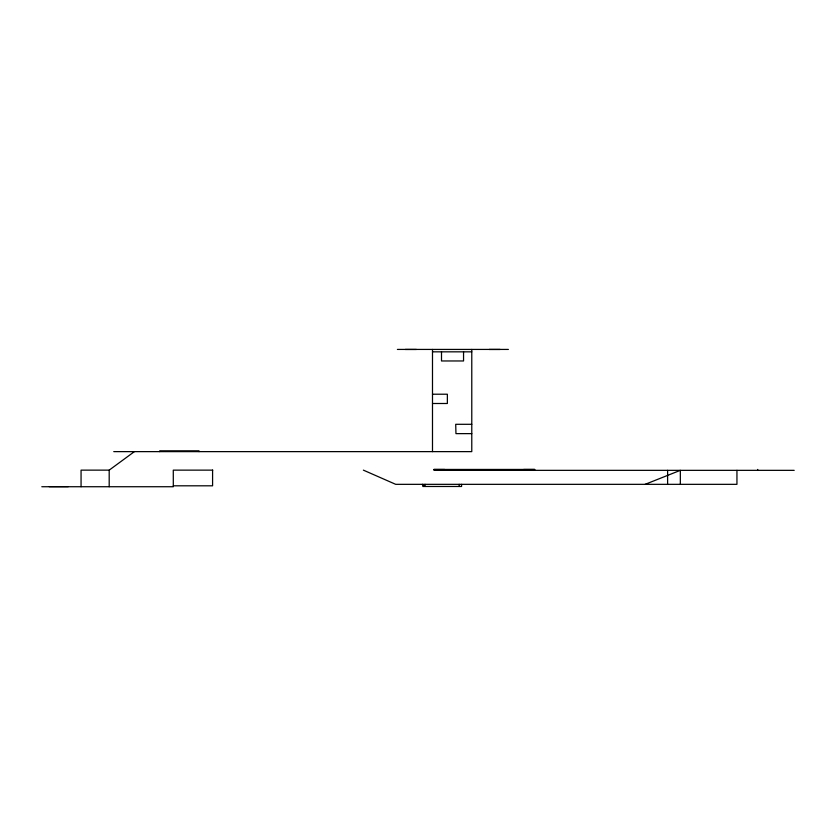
<?xml version="1.0" encoding="UTF-8"?>
<svg xmlns="http://www.w3.org/2000/svg" width="836" height="836" viewBox="0 0 836 836"><rect width="100%" height="100%" fill="white"/><g stroke="black" fill="none" stroke-linecap="round" stroke-linejoin="round"><path stroke-width="1.25" d="M81.061 486.73L81.061 470.135L109.192 470.135L134.397 451.628M645.131 484.337L680.337 470.344L680.337 484.337M397.393 349.427L508.392 349.427M405.303 349.458L416.401 349.458M489.185 349.458L500.106 349.458M432.494 351.831L471.776 351.831M432.494 394.216L447.365 394.216L447.365 403.495L432.494 403.495M471.776 424.301L455.714 424.301L455.954 433.633L471.776 433.633M113.748 451.628L471.776 451.628L471.776 349.427M433.874 469.445L534.758 469.445L534.758 470.344M444.689 469.477L433.968 469.477L433.978 470.344L794.2 470.344M523.67 469.477L534.58 469.477M212.752 470.135L173.282 470.135L173.313 486.73L41.8 486.73M173.313 485.81L212.584 485.81L212.584 470.135M49.188 486.636L68.28 486.636M363.367 470.135L395.71 484.337L736.944 484.337L736.944 470.344M757.719 469.445L757.719 470.344M667.609 470.344L667.609 484.337M463.552 351.831L463.552 360.964L441.502 360.964L441.502 351.831M461.587 484.337L461.587 486.479L422.88 486.479L422.431 484.337L425.054 486.479L425.054 484.337M459.152 484.337L459.152 486.479M432.494 349.427L432.494 451.628M199.02 451.628L199.02 450.813L159.728 450.813L159.728 451.628M109.192 470.135L109.192 486.73"/></g></svg>
